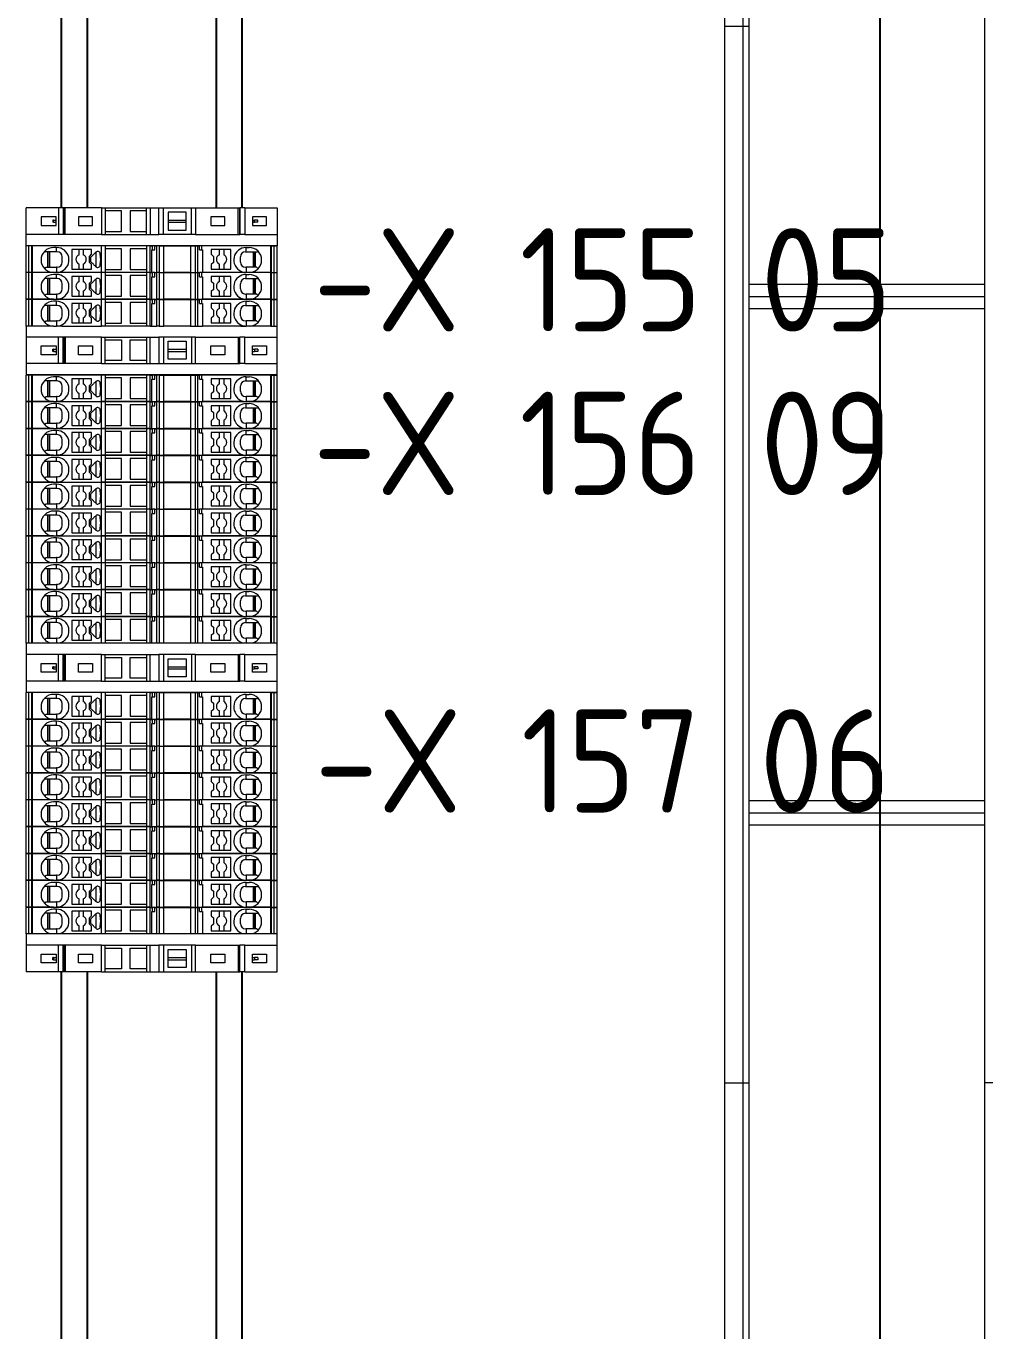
# Model space of a CAD drawing. Header units: millimetres. Extents: x 37984 to 70752, y 14140 to 37584.
# Drawn here: x 46016.2 to 46201.8, y 27956.9 to 28209.6 of the extents above; entities that cross this region are included whole.
import ezdxf
from ezdxf.enums import TextEntityAlignment as Align

# ---------------------------------------------------------------- set-up
doc = ezdxf.new("R2010")
doc.units = ezdxf.units.MM
doc.set_wipeout_variables(frame=1)
doc.layers.add('000-PI-Oprema', color=30, linetype='Continuous', lineweight=5)
doc.layers.add('SI-ORMAR-Oprema', color=30, linetype='Continuous', lineweight=5)
for name, color, linetype in [('000-PI-ORMAR', 2, 'Continuous'), ('000-PI_TEXT', 7, 'Continuous'), ('004-PI-DIN Šina', 3, 'Continuous')]:
    doc.layers.add(name, color=color, linetype=linetype)
doc.styles.add('PI0', font='isocpeur.ttf', dxfattribs={"width": 0.9})

# ---------------------------------------------------------------- blocks, each defined once
blk = doc.blocks.new('*U1083')
at = {"layer": '004-PI-DIN Šina'}
blk.add_lwpolyline([(1610, -17.5), (1610, 17.5), (0, 17.5), (0, -17.5)], close=True, dxfattribs=at)
for points in [[(0, 12.5), (1610, 12.5)], [(0, -12.5), (1610, -12.5)]]:
    blk.add_lwpolyline(points, dxfattribs=at)
blk = doc.blocks.new('*U749')
at = {"layer": '000-PI-Oprema', "ltscale": 0.25}
for p, q in [((-5, 1336.55), (-5, 1541.22)), ((-1.5, 1336.55), (-1.5, 1541.22)), ((-0.33, 1336.55), (-0.33, 1541.22)), ((45.33, 1336.55), (45.33, 1541.22)), ((-5, 1336.55), (-0.33, 1336.55)), ((-5, 1336.55), (-0.33, 1336.55)), ((-5, 1131.88), (-5, 1336.55)), ((-1.5, 1336.55), (-1.5, 1336.55)), ((-1.5, 1131.88), (-1.5, 1336.55)), ((-0.33, 1131.88), (-0.33, 1336.55)), ((45.33, 1131.88), (45.33, 1336.55)), ((-0.33, 1286.55), (45.33, 1286.55)), ((-0.33, 1284.21), (45.33, 1284.21)), ((-0.33, 1186.55), (45.33, 1186.55)), ((-0.33, 1184.21), (45.33, 1184.21)), ((-5, 1131.88), (-0.33, 1131.88)), ((-5, 1131.88), (-0.33, 1131.88)), ((-5, 927.21), (-5, 1131.88)), ((-1.5, 1131.88), (-1.5, 1131.88)), ((-1.5, 927.21), (-1.5, 1131.88)), ((-0.33, 927.21), (-0.33, 1131.88)), ((50, 1131.88), (45.33, 1131.88)), ((45.33, 927.21), (45.33, 1131.88))]:
    blk.add_line(p, q, dxfattribs=at)
for points in [[(-0.33, 1281.88), (45.33, 1281.88)], [(-0.33, 1181.88), (45.33, 1181.88)]]:
    blk.add_lwpolyline(points, dxfattribs=at)
blk = doc.blocks.new('montažnaa')
at = {"layer": '000-PI-ORMAR'}
blk.add_line((46867.64, 28809.4), (46867.64, 26919.4), dxfattribs=at)
blk = doc.blocks.new('*U402')
blk.add_wipeout([(-24.3, -7.35), (24.3, -7.35), (24.3, 0), (-24.3, 0)])
at = {"layer": 'SI-ORMAR-Oprema'}
for p, q in [((-18.03, 0), (-24.3, 0)), ((-18.03, 0), (-18.03, -5.15)), ((-17.1, 0), (-18.03, 0)), ((-17.1, 0), (-17.1, -5.15)), ((-17, 0), (-17.1, 0)), ((-17, -5.15), (-17, 0)), ((-16.74, 0), (-17, 0)), ((-16.74, -5.15), (-16.74, 0)), ((-9.72, 0), (-16.74, 0)), ((-9.72, 0), (-9, 0)), ((-9.72, 0), (-9.72, -5.15)), ((-9, 0), (-9, -0.57)), ((-9, 0), (-1, 0)), ((-1, 0), (-0.28, 0)), ((-1, -0.57), (-1, 0)), ((-0.28, 0), (1.39, 0)), ((-0.28, 0), (-0.28, -5.15)), ((1.39, 0), (2.32, 0)), ((1.39, -5.15), (1.39, 0)), ((2.32, 0), (7.69, 0)), ((2.32, -5.15), (2.32, 0)), ((7.69, -5.15), (7.69, 0)), ((7.69, 0), (8.51, 0)), ((8.51, 0), (8.51, -5.15)), ((8.51, 0), (16.74, 0)), ((16.74, -5.15), (16.74, 0)), ((16.74, 0), (17, 0)), ((17, 0), (17, -5.15)), ((17, 0), (17.1, 0)), ((17.1, 0), (17.1, -5.15)), ((18.03, 0), (17.1, 0)), ((18.03, 0), (18.03, -5.15)), ((18.03, 0), (24.3, 0)), ((24.3, 0), (24.3, -7.35)), ((-24.3, -7.35), (-24.3, 0)), ((-21.4, -1.72), (-21.4, -3.42)), ((-18.5, -1.72), (-21.4, -1.72)), ((-19.01, -2.37), (-19.15, -2.37)), ((-19.15, -2.37), (-19.15, -2.77)), ((-19.01, -2.37), (-18.5, -2.37)), ((-19.01, -2.77), (-19.01, -2.37)), ((-18.5, -2.37), (-18.5, -1.72)), ((-18.5, -2.77), (-18.5, -2.37)), ((-14.15, -1.72), (-14.15, -3.42)), ((-11.45, -1.72), (-14.15, -1.72)), ((-11.45, -3.42), (-11.45, -1.72)), ((-9, -0.57), (-9, -4.57)), ((-5.85, -0.57), (-9, -0.57)), ((-5.85, -4.57), (-5.85, -0.57)), ((-4.15, -0.57), (-4.15, -4.57)), ((-1, -0.57), (-4.15, -0.57)), ((-1, -4.57), (-1, -0.57)), ((6.67, -0.82), (3.22, -0.82)), ((3.22, -0.82), (3.22, -2.37)), ((3.22, -2.37), (6.67, -2.37)), ((3.22, -2.37), (3.22, -2.77)), ((6.67, -2.37), (6.67, -0.82)), ((6.67, -2.77), (6.67, -2.37)), ((11.45, -1.72), (11.45, -3.42)), ((14.15, -1.72), (11.45, -1.72)), ((14.15, -3.42), (14.15, -1.72)), ((22.25, -1.72), (19.55, -1.72)), ((19.55, -1.72), (19.55, -2.37)), ((19.55, -2.37), (19.89, -2.37)), ((19.55, -2.37), (19.55, -2.77)), ((20.59, -2.37), (19.89, -2.37)), ((19.89, -2.77), (19.89, -2.37)), ((20.59, -2.77), (20.59, -2.37)), ((22.25, -3.42), (22.25, -1.72)), ((-21.4, -3.42), (-18.5, -3.42)), ((-19.01, -2.77), (-19.15, -2.77)), ((-19.01, -2.77), (-18.5, -2.77)), ((-18.5, -3.42), (-18.5, -2.77)), ((-14.15, -3.42), (-11.45, -3.42)), ((-9, -4.57), (-9, -5.15)), ((-9, -4.57), (-5.85, -4.57)), ((-4.15, -4.57), (-1, -4.57)), ((-1, -5.15), (-1, -4.57)), ((3.22, -2.77), (6.67, -2.77)), ((3.22, -2.77), (3.22, -4.32)), ((3.22, -4.32), (6.67, -4.32)), ((6.67, -4.32), (6.67, -2.77)), ((11.45, -3.42), (14.15, -3.42)), ((19.55, -2.77), (19.55, -3.42)), ((19.55, -2.77), (19.89, -2.77)), ((19.55, -3.42), (22.25, -3.42)), ((20.59, -2.77), (19.89, -2.77)), ((-18.03, -5.15), (-24.3, -5.15)), ((24.3, -7.35), (-24.3, -7.35)), ((-17.1, -5.15), (-18.03, -5.15)), ((-17, -5.15), (-17.1, -5.15)), ((-16.74, -5.15), (-17, -5.15)), ((-9.72, -5.15), (-16.74, -5.15)), ((-9.72, -5.15), (-9, -5.15)), ((-9, -5.15), (-1, -5.15)), ((-1, -5.15), (-0.28, -5.15)), ((-0.28, -5.15), (1.39, -5.15)), ((2.32, -5.15), (1.39, -5.15)), ((7.69, -5.15), (2.32, -5.15)), ((8.51, -5.15), (7.69, -5.15)), ((8.51, -5.15), (16.74, -5.15)), ((16.74, -5.15), (17, -5.15)), ((17, -5.15), (17.1, -5.15)), ((18.03, -5.15), (17.1, -5.15)), ((18.03, -5.15), (24.3, -5.15))]:
    blk.add_line(p, q, dxfattribs=at)
blk = doc.blocks.new('*U457')
blk.add_wipeout([(47227.3, 37326.63), (47227.3, 37321.48), (47275.9, 37321.48), (47275.9, 37326.63)])
at = {"layer": '000-PI-Oprema'}
for p, q in [((47227.3, 37321.48), (47227.3, 37326.63)), ((47227.85, 37326.63), (47227.3, 37326.63)), ((47228.39, 37326.63), (47227.85, 37326.63)), ((47227.85, 37321.48), (47227.85, 37326.63)), ((47228.39, 37321.48), (47228.39, 37326.63)), ((47228.56, 37326.63), (47228.39, 37326.63)), ((47228.56, 37321.48), (47228.56, 37326.63)), ((47241.88, 37326.63), (47228.56, 37326.63)), ((47231, 37325.48), (47230.9, 37325.58)), ((47231.45, 37325.48), (47231, 37325.48)), ((47231.45, 37325.48), (47231.45, 37322.48)), ((47231.6, 37325.48), (47231.45, 37325.48)), ((47231.6, 37322.48), (47231.6, 37325.48)), ((47231.85, 37325.48), (47231.6, 37325.48)), ((47231.85, 37325.48), (47231.85, 37322.48)), ((47233.2, 37325.48), (47231.85, 37325.48)), ((47233.2, 37326.28), (47232.6, 37326.28)), ((47233.2, 37325.48), (47233.2, 37326.28)), ((47233.3, 37325.48), (47233.2, 37325.48)), ((47237.55, 37325.88), (47236.15, 37325.88)), ((47236.15, 37325.88), (47236.15, 37322.08)), ((47238.35, 37325.88), (47237.55, 37325.88)), ((47237.55, 37324.9), (47237.55, 37325.88)), ((47239.95, 37325.88), (47238.35, 37325.88)), ((47238.35, 37325.88), (47238.35, 37324.9)), ((47239.55, 37324.58), (47239.95, 37324.98)), ((47239.55, 37323.38), (47239.55, 37324.58)), ((47239.95, 37324.98), (47239.95, 37325.88)), ((47240.78, 37325.37), (47240.78, 37322.6)), ((47241.88, 37321.48), (47241.88, 37326.63)), ((47242.6, 37326.63), (47241.88, 37326.63)), ((47242.6, 37326.63), (47242.6, 37326.06)), ((47250.6, 37326.63), (47242.6, 37326.63)), ((47242.6, 37326.06), (47242.6, 37322.06)), ((47245.75, 37326.06), (47242.6, 37326.06)), ((47245.75, 37322.06), (47245.75, 37326.06)), ((47247.45, 37326.06), (47247.45, 37322.06)), ((47250.6, 37326.06), (47247.45, 37326.06)), ((47250.6, 37326.63), (47250.6, 37326.06)), ((47251.32, 37326.63), (47250.6, 37326.63)), ((47250.6, 37326.06), (47250.6, 37322.06)), ((47251.32, 37326.63), (47251.75, 37326.63)), ((47251.32, 37321.48), (47251.32, 37326.63)), ((47251.65, 37321.48), (47251.65, 37325.83)), ((47251.65, 37325.83), (47251.75, 37325.83)), ((47251.75, 37325.83), (47251.75, 37326.63)), ((47252.21, 37326.63), (47251.75, 37326.63)), ((47251.75, 37325.83), (47252.21, 37325.83)), ((47252.21, 37326.63), (47252.56, 37326.63)), ((47252.21, 37325.83), (47252.21, 37326.63)), ((47253.07, 37326.63), (47252.56, 37326.63)), ((47252.56, 37326.63), (47252.56, 37321.48)), ((47253.07, 37326.63), (47253.07, 37321.48)), ((47253.07, 37326.63), (47253.98, 37326.63)), ((47253.98, 37321.48), (47253.98, 37326.63)), ((47253.98, 37326.63), (47259.12, 37326.63)), ((47259.12, 37326.63), (47259.12, 37321.48)), ((47259.12, 37326.63), (47260.03, 37326.63)), ((47260.03, 37326.63), (47260.03, 37321.48)), ((47260.03, 37326.63), (47260.54, 37326.63)), ((47260.54, 37321.48), (47260.54, 37326.63)), ((47260.54, 37326.63), (47260.89, 37326.63)), ((47260.89, 37325.83), (47260.89, 37326.63)), ((47261.35, 37326.63), (47260.89, 37326.63)), ((47260.89, 37325.83), (47261.35, 37325.83)), ((47261.35, 37325.83), (47261.35, 37326.63)), ((47274.65, 37326.63), (47261.35, 37326.63)), ((47261.35, 37325.83), (47261.45, 37325.83)), ((47261.45, 37325.83), (47261.45, 37321.48)), ((47264.75, 37325.88), (47263.15, 37325.88)), ((47263.15, 37325.88), (47263.15, 37324.98)), ((47263.15, 37324.98), (47263.55, 37324.58)), ((47263.55, 37324.58), (47263.55, 37323.38)), ((47264.75, 37324.9), (47264.75, 37325.88)), ((47265.55, 37325.88), (47264.75, 37325.88)), ((47265.55, 37325.88), (47265.55, 37324.9)), ((47266.95, 37325.88), (47265.55, 37325.88)), ((47266.95, 37322.08), (47266.95, 37325.88)), ((47269.8, 37325.48), (47269.9, 37325.48)), ((47269.9, 37326.28), (47270.5, 37326.28)), ((47269.9, 37325.48), (47269.9, 37326.28)), ((47269.9, 37325.48), (47271.25, 37325.48)), ((47271.25, 37325.48), (47271.25, 37322.48)), ((47271.25, 37325.48), (47271.5, 37325.48)), ((47271.5, 37322.48), (47271.5, 37325.48)), ((47271.5, 37325.48), (47271.65, 37325.48)), ((47271.65, 37325.48), (47271.65, 37322.48)), ((47271.65, 37325.48), (47272.1, 37325.48)), ((47272.1, 37325.48), (47272.2, 37325.58)), ((47274.65, 37321.48), (47274.65, 37326.63)), ((47274.65, 37326.63), (47274.82, 37326.63)), ((47274.82, 37321.48), (47274.82, 37326.63)), ((47274.82, 37326.63), (47275.35, 37326.63)), ((47275.35, 37321.48), (47275.35, 37326.63)), ((47275.35, 37326.63), (47275.9, 37326.63)), ((47275.9, 37321.48), (47275.9, 37326.63)), ((47230.9, 37322.19), (47231.2, 37322.48)), ((47231.2, 37322.48), (47231.45, 37322.48)), ((47231.45, 37322.48), (47231.6, 37322.48)), ((47231.6, 37322.48), (47231.85, 37322.48)), ((47231.85, 37322.48), (47233.2, 37322.48)), ((47233.3, 37322.48), (47233.2, 37322.48)), ((47233.2, 37322.48), (47233.2, 37321.48)), ((47236.15, 37322.08), (47237.55, 37322.08)), ((47237.55, 37322.08), (47237.55, 37323.07)), ((47237.55, 37322.08), (47238.35, 37322.08)), ((47238.35, 37323.07), (47238.35, 37322.08)), ((47238.35, 37322.08), (47239.95, 37322.08)), ((47239.95, 37322.98), (47239.55, 37323.38)), ((47239.95, 37322.08), (47239.95, 37322.98)), ((47242.6, 37322.06), (47245.75, 37322.06)), ((47242.6, 37322.06), (47242.6, 37321.48)), ((47247.45, 37322.06), (47250.6, 37322.06)), ((47250.6, 37322.06), (47250.6, 37321.48)), ((47263.55, 37323.38), (47263.15, 37322.98)), ((47263.15, 37322.98), (47263.15, 37322.08)), ((47263.15, 37322.08), (47264.75, 37322.08)), ((47264.75, 37322.08), (47264.75, 37323.07)), ((47264.75, 37322.08), (47265.55, 37322.08)), ((47265.55, 37323.07), (47265.55, 37322.08)), ((47265.55, 37322.08), (47266.95, 37322.08)), ((47268.8, 37323.48), (47268.8, 37324.48)), ((47269.8, 37322.48), (47269.9, 37322.48)), ((47271.25, 37322.48), (47269.9, 37322.48)), ((47269.9, 37322.48), (47269.9, 37321.48)), ((47271.5, 37322.48), (47271.25, 37322.48)), ((47271.65, 37322.48), (47271.5, 37322.48)), ((47271.9, 37322.48), (47271.65, 37322.48)), ((47272.2, 37322.19), (47271.9, 37322.48)), ((47227.85, 37321.48), (47227.3, 37321.48)), ((47228.39, 37321.48), (47227.85, 37321.48)), ((47228.56, 37321.48), (47228.39, 37321.48)), ((47231.6, 37321.48), (47228.56, 37321.48)), ((47231.6, 37321.7), (47231.6, 37321.48)), ((47232.6, 37321.48), (47231.6, 37321.48)), ((47232.6, 37321.48), (47233.2, 37321.48)), ((47234.2, 37321.48), (47233.2, 37321.48)), ((47234.2, 37321.48), (47234.2, 37321.7)), ((47234.2, 37321.48), (47241.88, 37321.48)), ((47242.6, 37321.48), (47241.88, 37321.48)), ((47250.6, 37321.48), (47242.6, 37321.48)), ((47251.32, 37321.48), (47250.6, 37321.48)), ((47251.32, 37321.48), (47251.65, 37321.48)), ((47251.65, 37321.48), (47252.56, 37321.48)), ((47253.07, 37321.48), (47252.56, 37321.48)), ((47253.07, 37321.48), (47253.98, 37321.48)), ((47259.12, 37321.48), (47253.98, 37321.48)), ((47259.12, 37321.48), (47260.03, 37321.48)), ((47260.03, 37321.48), (47260.54, 37321.48)), ((47260.54, 37321.48), (47261.45, 37321.48)), ((47268.9, 37321.48), (47261.45, 37321.48)), ((47268.9, 37321.48), (47268.9, 37321.7)), ((47268.9, 37321.48), (47269.9, 37321.48)), ((47270.5, 37321.48), (47269.9, 37321.48)), ((47271.5, 37321.48), (47270.5, 37321.48)), ((47271.5, 37321.7), (47271.5, 37321.48)), ((47274.65, 37321.48), (47271.5, 37321.48)), ((47274.65, 37321.48), (47274.82, 37321.48)), ((47274.82, 37321.48), (47275.35, 37321.48)), ((47275.35, 37321.48), (47275.9, 37321.48))]:
    blk.add_line(p, q, dxfattribs=at)
for centre, radius, start, end in [((47232.6, 37323.88), 2.4, 135, 225), ((47232.6, 37323.88), 2.4, 90, 135), ((47233.2, 37323.88), 2.4, 294.6243, 90), ((47233.3, 37324.48), 1, 0, 90), ((47237.95, 37323.98), 1, 113.5782, 246.4218), ((47237.95, 37323.98), 1, 293.5782, 66.4218), ((47241.15, 37325.03), 0.5, 5.4406, 134.9997), ((47265.15, 37323.98), 1, 113.5782, 246.4218), ((47265.15, 37323.98), 1, 293.5782, 66.4218), ((47269.9, 37323.88), 2.4, 90, 245.3757), ((47269.8, 37324.48), 1, 90, 180), ((47270.5, 37323.88), 2.4, 45, 90), ((47270.5, 37323.88), 2.4, 315, 45), ((47232.6, 37323.88), 2.4, 225, 245.3757), ((47233.3, 37323.48), 1, 270, 360), ((47241.15, 37322.93), 0.5, 225, 354.5597), ((47269.8, 37323.48), 1, 180, 270), ((47270.5, 37323.88), 2.4, 294.6243, 315), ((47232.6, 37323.88), 2.4, 245.3757, 270), ((47233.2, 37323.88), 2.4, 270, 294.6243), ((47269.9, 37323.88), 2.4, 245.3757, 270), ((47270.5, 37323.88), 2.4, 270, 294.6243)]:
    blk.add_arc(centre, radius, start, end, dxfattribs=at)
for points in [[(47240.78, 37325.37), (47240.55, 37325.14), (47240.32, 37324.91), (47240.09, 37324.68), (47239.85, 37324.44)], [(47240.8, 37325.39), (47240.79, 37325.38), (47240.78, 37325.37)], [(47241.75, 37323.98), (47241.73, 37324.26), (47241.7, 37324.53), (47241.67, 37324.81), (47241.65, 37325.08)], [(47234.3, 37323.48), (47234.3, 37323.61), (47234.3, 37323.74), (47234.3, 37323.87), (47234.3, 37324.01), (47234.3, 37324.14), (47234.3, 37324.26), (47234.3, 37324.38), (47234.3, 37324.48)], [(47239.85, 37323.53), (47239.85, 37323.76), (47239.85, 37323.98), (47239.85, 37324.21), (47239.85, 37324.44)], [(47240.78, 37322.6), (47240.55, 37322.83), (47240.32, 37323.05), (47240.09, 37323.29), (47239.85, 37323.53)], [(47240.8, 37322.58), (47240.79, 37322.59), (47240.78, 37322.6)], [(47241.65, 37322.89), (47241.67, 37323.16), (47241.7, 37323.44), (47241.73, 37323.71), (47241.75, 37323.98)]]:
    blk.add_spline(points, degree=3, dxfattribs=at)
blk = doc.blocks.new('*U804')
at = {"layer": '000-PI-Oprema'}
blk.add_blockref('*U457', (-47251.6, -37324.06), dxfattribs=at)
blk = doc.blocks.new('*U805')
at = {"layer": '000-PI-Oprema', "color": 0, "linetype": 'ByBlock', "lineweight": -2, "transparency": 16777216}
blk.add_blockref('*U804', (0, 0), dxfattribs=at)
blk.add_blockref('*U804', (0, -5.2), dxfattribs=at)
blk.add_blockref('*U804', (0, -10.4), dxfattribs=at)
blk.add_blockref('*U804', (0, -15.6), dxfattribs=at)
blk.add_blockref('*U804', (0, -20.8), dxfattribs=at)
blk.add_blockref('*U804', (0, -26), dxfattribs=at)
blk.add_blockref('*U804', (0, -31.2), dxfattribs=at)
blk.add_blockref('*U804', (0, -36.4), dxfattribs=at)
blk.add_blockref('*U804', (0, -41.6), dxfattribs=at)
blk.add_blockref('*U804', (0, -46.8), dxfattribs=at)
blk = doc.blocks.new('*U806')
at = {"layer": '000-PI-Oprema'}
blk.add_blockref('*U457', (-47251.6, -37324.06), dxfattribs=at)
blk = doc.blocks.new('*U807')
at = {"layer": '000-PI-Oprema', "color": 0, "linetype": 'ByBlock', "lineweight": -2, "transparency": 16777216}
blk.add_blockref('*U806', (0, 0), dxfattribs=at)
blk.add_blockref('*U806', (0, -5.2), dxfattribs=at)
blk.add_blockref('*U806', (0, -10.4), dxfattribs=at)
blk.add_blockref('*U806', (0, -15.6), dxfattribs=at)
blk.add_blockref('*U806', (0, -20.8), dxfattribs=at)
blk.add_blockref('*U806', (0, -26), dxfattribs=at)
blk.add_blockref('*U806', (0, -31.2), dxfattribs=at)
blk.add_blockref('*U806', (0, -36.4), dxfattribs=at)
blk.add_blockref('*U806', (0, -41.6), dxfattribs=at)
blk = doc.blocks.new('*U403')
blk.add_wipeout([(-24.3, 2.2), (24.3, 2.2), (24.3, -7.35), (-24.3, -7.35)])
at = {"layer": 'SI-ORMAR-Oprema'}
for p, q in [((-24.3, 2.2), (-24.3, -7.35)), ((24.3, 2.2), (-24.3, 2.2)), ((-18.03, 0), (-24.3, 0)), ((24.3, -7.35), (24.3, 2.2)), ((-21.4, -3.42), (-21.4, -1.72)), ((-21.4, -1.72), (-18.5, -1.72)), ((-19.01, -2.38), (-19.15, -2.38)), ((-19.15, -2.78), (-19.15, -2.38)), ((-19.01, -2.38), (-19.01, -2.78)), ((-19.01, -2.38), (-18.5, -2.38)), ((-18.5, -1.72), (-18.5, -2.38)), ((-18.5, -2.38), (-18.5, -2.78)), ((-18.03, -5.15), (-18.03, 0)), ((-17.1, 0), (-18.03, 0)), ((-17.1, -5.15), (-17.1, 0)), ((-17, 0), (-17.1, 0)), ((-17, 0), (-17, -5.15)), ((-16.74, 0), (-17, 0)), ((-16.74, 0), (-16.74, -5.15)), ((-9.72, 0), (-16.74, 0)), ((-14.15, -1.72), (-11.45, -1.72)), ((-14.15, -3.42), (-14.15, -1.72)), ((-11.45, -1.72), (-11.45, -3.42)), ((-9.72, 0), (-9, 0)), ((-9.72, -5.15), (-9.72, 0)), ((-9, -0.57), (-9, 0)), ((-9, 0), (-1, 0)), ((-9, -4.57), (-9, -0.57)), ((-9, -0.57), (-5.85, -0.57)), ((-5.85, -0.57), (-5.85, -4.57)), ((-4.15, -0.57), (-1, -0.57)), ((-4.15, -4.57), (-4.15, -0.57)), ((-1, 0), (-1, -0.57)), ((-1, 0), (-0.28, 0)), ((-1, -0.57), (-1, -4.57)), ((-0.28, 0), (1.39, 0)), ((-0.28, -5.15), (-0.28, 0)), ((2.32, 0), (1.39, 0)), ((1.39, 0), (1.39, -5.15)), ((7.69, 0), (2.32, 0)), ((2.32, 0), (2.32, -5.15)), ((3.22, -0.82), (6.67, -0.82)), ((3.22, -2.38), (3.22, -0.82)), ((3.22, -2.38), (6.67, -2.38)), ((3.22, -2.78), (3.22, -2.38)), ((6.67, -0.82), (6.67, -2.38)), ((6.67, -2.38), (6.67, -2.78)), ((7.69, 0), (7.69, -5.15)), ((8.51, 0), (7.69, 0)), ((8.51, -5.15), (8.51, 0)), ((8.51, 0), (16.74, 0)), ((11.45, -1.72), (14.15, -1.72)), ((11.45, -3.42), (11.45, -1.72)), ((14.15, -1.72), (14.15, -3.42)), ((16.74, 0), (16.74, -5.15)), ((16.74, 0), (17, 0)), ((17, -5.15), (17, 0)), ((17, 0), (17.1, 0)), ((18.03, 0), (17.1, 0)), ((17.1, -5.15), (17.1, 0)), ((18.03, 0), (24.3, 0)), ((18.03, -5.15), (18.03, 0)), ((19.55, -2.38), (19.55, -1.72)), ((19.55, -1.72), (22.25, -1.72)), ((19.55, -2.78), (19.55, -2.38)), ((19.55, -2.38), (19.89, -2.38)), ((19.89, -2.38), (19.89, -2.78)), ((20.59, -2.38), (19.89, -2.38)), ((20.59, -2.38), (20.59, -2.78)), ((22.25, -1.72), (22.25, -3.42)), ((-18.5, -3.42), (-21.4, -3.42)), ((-19.01, -2.78), (-19.15, -2.78)), ((-19.01, -2.78), (-18.5, -2.78)), ((-18.5, -2.78), (-18.5, -3.42)), ((-11.45, -3.42), (-14.15, -3.42)), ((-5.85, -4.57), (-9, -4.57)), ((-9, -5.15), (-9, -4.57)), ((-1, -4.57), (-4.15, -4.57)), ((-1, -4.57), (-1, -5.15)), ((3.22, -2.78), (6.67, -2.78)), ((3.22, -4.32), (3.22, -2.78)), ((6.67, -4.32), (3.22, -4.32)), ((6.67, -2.78), (6.67, -4.32)), ((14.15, -3.42), (11.45, -3.42)), ((19.55, -2.78), (19.89, -2.78)), ((19.55, -3.42), (19.55, -2.78)), ((22.25, -3.42), (19.55, -3.42)), ((20.59, -2.78), (19.89, -2.78)), ((-18.03, -5.15), (-24.3, -5.15)), ((24.3, -7.35), (-24.3, -7.35)), ((-17.1, -5.15), (-18.03, -5.15)), ((-17, -5.15), (-17.1, -5.15)), ((-16.74, -5.15), (-17, -5.15)), ((-9.72, -5.15), (-16.74, -5.15)), ((-9.72, -5.15), (-9, -5.15)), ((-9, -5.15), (-1, -5.15)), ((-1, -5.15), (-0.28, -5.15)), ((-0.28, -5.15), (1.39, -5.15)), ((1.39, -5.15), (2.32, -5.15)), ((2.32, -5.15), (7.69, -5.15)), ((7.69, -5.15), (8.51, -5.15)), ((8.51, -5.15), (16.74, -5.15)), ((16.74, -5.15), (17, -5.15)), ((17, -5.15), (17.1, -5.15)), ((18.03, -5.15), (17.1, -5.15)), ((18.03, -5.15), (24.3, -5.15))]:
    blk.add_line(p, q, dxfattribs=at)
blk = doc.blocks.new('*U404')
blk.add_wipeout([(-24.3, 0), (24.3, 0), (24.3, -7.35), (-24.3, -7.35)])
at = {"layer": 'SI-ORMAR-Oprema'}
for p, q in [((24.3, 0), (-24.3, 0)), ((24.3, -7.35), (24.3, 0)), ((-24.3, 0), (-24.3, -7.35)), ((-18.03, -2.2), (-24.3, -2.2)), ((-18.03, -7.35), (-18.03, -2.2)), ((-17.1, -2.2), (-18.03, -2.2)), ((-17.1, -7.35), (-17.1, -2.2)), ((-17, -2.2), (-17.1, -2.2)), ((-17, -2.2), (-17, -7.35)), ((-16.74, -2.2), (-17, -2.2)), ((-16.74, -2.2), (-16.74, -7.35)), ((-9.72, -2.2), (-16.74, -2.2)), ((-9.72, -2.2), (-9, -2.2)), ((-9.72, -7.35), (-9.72, -2.2)), ((-9, -2.77), (-9, -2.2)), ((-9, -2.2), (-1, -2.2)), ((-1, -2.2), (-1, -2.77)), ((-1, -2.2), (-0.28, -2.2)), ((-0.28, -2.2), (1.39, -2.2)), ((-0.28, -7.35), (-0.28, -2.2)), ((2.32, -2.2), (1.39, -2.2)), ((1.39, -2.2), (1.39, -7.35)), ((7.69, -2.2), (2.32, -2.2)), ((2.32, -2.2), (2.32, -7.35)), ((7.69, -2.2), (7.69, -7.35)), ((8.51, -2.2), (7.69, -2.2)), ((8.51, -7.35), (8.51, -2.2)), ((8.51, -2.2), (16.74, -2.2)), ((16.74, -2.2), (16.74, -7.35)), ((16.74, -2.2), (17, -2.2)), ((17, -7.35), (17, -2.2)), ((17, -2.2), (17.1, -2.2)), ((18.03, -2.2), (17.1, -2.2)), ((17.1, -7.35), (17.1, -2.2)), ((18.03, -2.2), (24.3, -2.2)), ((18.03, -7.35), (18.03, -2.2)), ((-21.4, -5.62), (-21.4, -3.92)), ((-21.4, -3.92), (-18.5, -3.92)), ((-19.01, -4.58), (-19.15, -4.58)), ((-19.15, -4.98), (-19.15, -4.58)), ((-19.01, -4.98), (-19.15, -4.98)), ((-19.01, -4.58), (-19.01, -4.98)), ((-19.01, -4.58), (-18.5, -4.58)), ((-19.01, -4.98), (-18.5, -4.98)), ((-18.5, -3.92), (-18.5, -4.58)), ((-18.5, -4.58), (-18.5, -4.98)), ((-18.5, -4.98), (-18.5, -5.62)), ((-14.15, -3.92), (-11.45, -3.92)), ((-14.15, -5.62), (-14.15, -3.92)), ((-11.45, -3.92), (-11.45, -5.62)), ((-9, -6.77), (-9, -2.77)), ((-9, -2.77), (-5.85, -2.77)), ((-5.85, -2.77), (-5.85, -6.77)), ((-4.15, -2.77), (-1, -2.77)), ((-4.15, -6.77), (-4.15, -2.77)), ((-1, -2.77), (-1, -6.77)), ((3.22, -3.02), (6.67, -3.02)), ((3.22, -4.58), (3.22, -3.02)), ((3.22, -4.58), (6.67, -4.58)), ((3.22, -4.98), (3.22, -4.58)), ((3.22, -4.98), (6.67, -4.98)), ((3.22, -6.52), (3.22, -4.98)), ((6.67, -3.02), (6.67, -4.58)), ((6.67, -4.58), (6.67, -4.98)), ((6.67, -4.98), (6.67, -6.52)), ((11.45, -3.92), (14.15, -3.92)), ((11.45, -5.62), (11.45, -3.92)), ((14.15, -3.92), (14.15, -5.62)), ((19.55, -4.58), (19.55, -3.92)), ((19.55, -3.92), (22.25, -3.92)), ((19.55, -4.98), (19.55, -4.58)), ((19.55, -4.58), (19.89, -4.58)), ((19.55, -4.98), (19.89, -4.98)), ((19.55, -5.62), (19.55, -4.98)), ((19.89, -4.58), (19.89, -4.98)), ((20.59, -4.58), (19.89, -4.58)), ((20.59, -4.98), (19.89, -4.98)), ((20.59, -4.58), (20.59, -4.98)), ((22.25, -3.92), (22.25, -5.62)), ((-18.03, -7.35), (-24.3, -7.35)), ((-18.5, -5.62), (-21.4, -5.62)), ((-17.1, -7.35), (-18.03, -7.35)), ((-17, -7.35), (-17.1, -7.35)), ((-16.74, -7.35), (-17, -7.35)), ((-9.72, -7.35), (-16.74, -7.35)), ((-11.45, -5.62), (-14.15, -5.62)), ((-9.72, -7.35), (-9, -7.35)), ((-5.85, -6.77), (-9, -6.77)), ((-9, -7.35), (-9, -6.77)), ((-9, -7.35), (-1, -7.35)), ((-1, -6.77), (-4.15, -6.77)), ((-1, -6.77), (-1, -7.35)), ((-1, -7.35), (-0.28, -7.35)), ((-0.28, -7.35), (1.39, -7.35)), ((1.39, -7.35), (2.32, -7.35)), ((2.32, -7.35), (7.69, -7.35)), ((6.67, -6.52), (3.22, -6.52)), ((7.69, -7.35), (8.51, -7.35)), ((8.51, -7.35), (16.74, -7.35)), ((14.15, -5.62), (11.45, -5.62)), ((16.74, -7.35), (17, -7.35)), ((17, -7.35), (17.1, -7.35)), ((18.03, -7.35), (17.1, -7.35)), ((18.03, -7.35), (24.3, -7.35)), ((22.25, -5.62), (19.55, -5.62))]:
    blk.add_line(p, q, dxfattribs=at)
blk = doc.blocks.new('*U1065')
at = {"layer": '000-PI-Oprema'}
blk.add_blockref('*U457', (-47251.6, -37324.06), dxfattribs=at)
blk = doc.blocks.new('*U1066')
at = {"layer": '000-PI-Oprema', "color": 0, "linetype": 'ByBlock', "lineweight": -2, "transparency": 16777216}
blk.add_blockref('*U1065', (0, 0), dxfattribs=at)
blk.add_blockref('*U1065', (0, -5.2), dxfattribs=at)
blk.add_blockref('*U1065', (0, -10.4), dxfattribs=at)

msp = doc.modelspace()

# ---------------------------------------------------------------- block references
at = {"rotation": 270}
msp.add_blockref('*U1083', (46040.483, 28439.404), dxfattribs=at)
at = {"layer": '000-PI-Oprema'}
for name, p in [('montažnaa', (-686.158, -100)), ('*U749', (46156.483, 26873.042))]:
    msp.add_blockref(name, p, dxfattribs=at)

# ---------------------------------------------------------------- texts
at = {"layer": '000-PI_TEXT', "style": 'PI0', "width": 0.9}
for s, p in [('-X 155 05', (46127.822, 28160.457)), ('-X 156 09', (46127.822, 28128.784)), ('-X 157 06', (46127.822, 28067.284))]:
    msp.add_text(s, height=20, dxfattribs=at).set_placement(p, align=Align.MIDDLE)

# ---------------------------------------------------------------- next in the draw order: block references
at = {"layer": '000-PI-Oprema'}
for name, p in [('*U805', (46040.483, 28139.452)), ('*U807', (46040.483, 28077.952))]:
    msp.add_blockref(name, p, dxfattribs=at)
at = {"layer": 'SI-ORMAR-Oprema'}
msp.add_blockref('*U402', (46040.483, 28174.404), dxfattribs=at)

# ---------------------------------------------------------------- next in the draw order: block references
for name, p in [('*U403', (46040.483, 28149.377)), ('*U403', (46040.483, 28087.877)), ('*U404', (46040.483, 28033.777))]:
    msp.add_blockref(name, p, dxfattribs=at)

# ---------------------------------------------------------------- next in the draw order: block references
at = {"layer": '000-PI-Oprema'}
msp.add_blockref('*U1066', (46040.483, 28164.479), dxfattribs=at)

doc.saveas('drawing.dxf')
